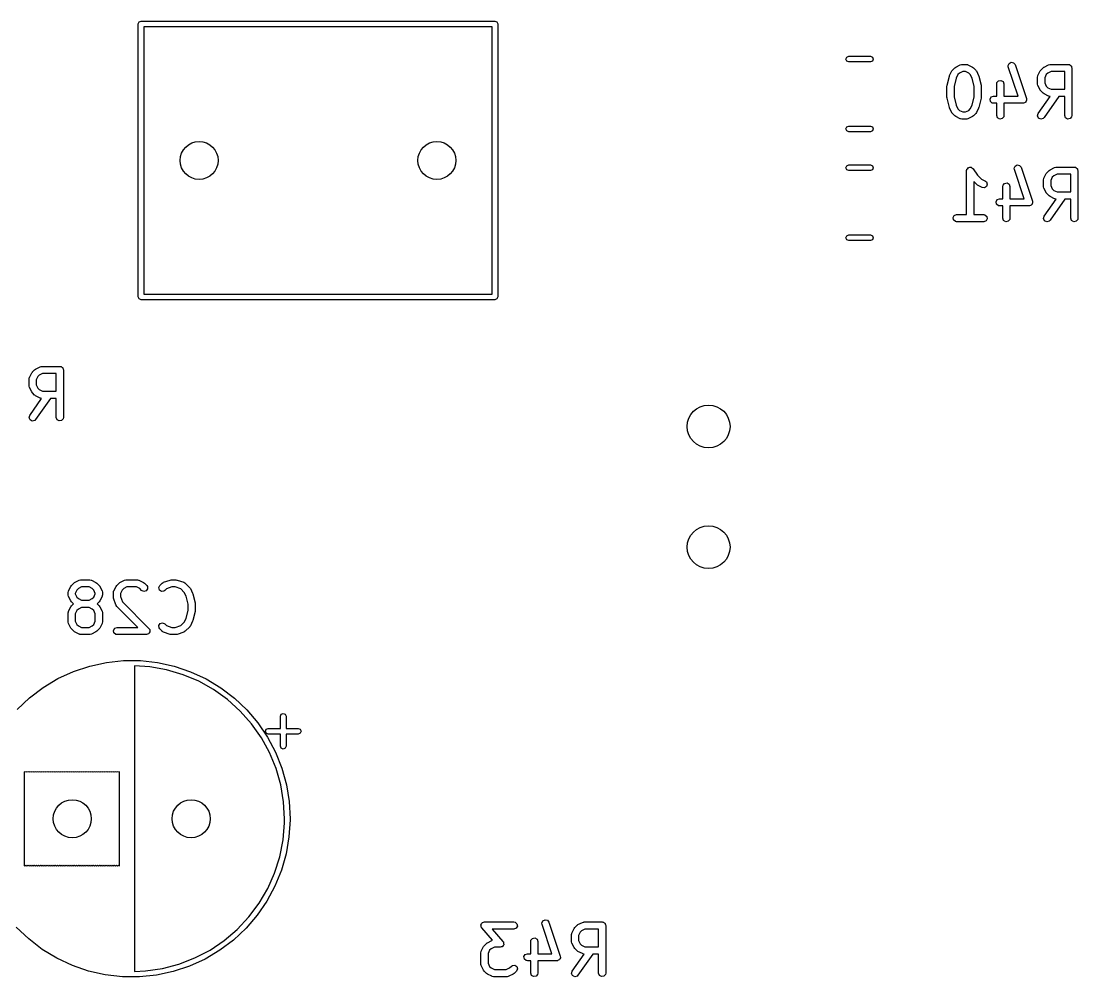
# Model space of a CAD drawing. Extents: x 83 to 134, y -229 to -46.
# Drawn here: x 110.64 to 132.86, y -213.51 to -193.41 of the extents above; entities that cross this region are included whole.
import ezdxf

# ---------------------------------------------------------------- set-up
doc = ezdxf.new("R2010")
doc.units = 0
doc.layers.add('BLACK', color=7, linetype='CONTINUOUS')

msp = doc.modelspace()

# ---------------------------------------------------------------- linework, layer by layer
at = {"layer": 'BLACK', "linetype": 'CONTINUOUS'}
for p, q in [((113.1, -193.472), (113.118, -193.43)), ((113.1, -199.212), (113.1, -193.472)), ((113.118, -193.43), (113.16, -193.412)), ((113.16, -193.412), (120.6, -193.412)), ((113.22, -193.532), (113.22, -199.152)), ((120.54, -193.532), (113.22, -193.532)), ((120.54, -199.152), (120.54, -193.532)), ((120.6, -193.412), (120.642, -193.43)), ((120.642, -193.43), (120.66, -193.472)), ((120.66, -193.472), (120.66, -199.212)), ((127.983, -194.21), (128.001, -194.168)), ((128.001, -194.252), (127.983, -194.21)), ((128.001, -194.168), (128.043, -194.15)), ((128.043, -194.15), (128.497, -194.15)), ((128.497, -194.15), (128.539, -194.168)), ((128.539, -194.168), (128.557, -194.21)), ((128.557, -194.21), (128.539, -194.252)), ((128.043, -194.27), (128.001, -194.252)), ((128.497, -194.27), (128.043, -194.27)), ((128.539, -194.252), (128.497, -194.27)), ((130.164, -194.554), (130.211, -194.459)), ((130.211, -194.459), (130.225, -194.441)), ((130.225, -194.44), (130.273, -194.392)), ((130.225, -194.441), (130.225, -194.44)), ((130.273, -194.392), (130.291, -194.379)), ((130.291, -194.379), (130.292, -194.378)), ((130.292, -194.378), (130.388, -194.33)), ((130.388, -194.33), (130.413, -194.323)), ((130.413, -194.323), (130.417, -194.324)), ((130.417, -194.324), (130.421, -194.322)), ((130.421, -194.322), (130.516, -194.322)), ((130.516, -194.322), (130.542, -194.327)), ((130.542, -194.327), (130.546, -194.33)), ((130.546, -194.33), (130.55, -194.33)), ((130.55, -194.33), (130.645, -194.378)), ((130.645, -194.378), (130.663, -194.391)), ((130.663, -194.391), (130.665, -194.392)), ((130.665, -194.392), (130.712, -194.44)), ((130.712, -194.44), (130.725, -194.458)), ((130.725, -194.458), (130.726, -194.459)), ((130.726, -194.459), (130.774, -194.554)), ((131.394, -194.348), (131.413, -194.3)), ((131.398, -194.373), (131.394, -194.348)), ((131.603, -194.989), (131.398, -194.373)), ((131.413, -194.3), (131.458, -194.276)), ((131.458, -194.276), (131.508, -194.286)), ((131.508, -194.286), (131.54, -194.326)), ((131.54, -194.326), (131.778, -195.04)), ((132.021, -194.554), (132.068, -194.459)), ((132.068, -194.459), (132.082, -194.441)), ((132.082, -194.44), (132.13, -194.392)), ((132.082, -194.441), (132.082, -194.44)), ((132.13, -194.392), (132.148, -194.379)), ((132.148, -194.379), (132.15, -194.378)), ((132.15, -194.378), (132.245, -194.33)), ((132.245, -194.33), (132.27, -194.323)), ((132.27, -194.323), (132.274, -194.324)), ((132.274, -194.324), (132.278, -194.322)), ((132.278, -194.322), (132.659, -194.322)), ((132.659, -194.322), (132.669, -194.324)), ((132.669, -194.324), (132.672, -194.324)), ((132.672, -194.324), (132.675, -194.325)), ((132.675, -194.325), (132.685, -194.327)), ((132.685, -194.327), (132.7, -194.339)), ((132.7, -194.339), (132.717, -194.349)), ((132.717, -194.349), (132.719, -194.356)), ((132.719, -194.356), (132.724, -194.36)), ((132.724, -194.36), (132.728, -194.379)), ((132.728, -194.379), (132.734, -194.397)), ((132.734, -194.397), (132.734, -195.397)), ((130.11, -194.76), (130.158, -194.57)), ((130.158, -194.57), (130.163, -194.558)), ((130.163, -194.558), (130.164, -194.554)), ((130.301, -194.614), (130.258, -194.788)), ((130.34, -194.537), (130.301, -194.614)), ((130.37, -194.507), (130.34, -194.537)), ((130.439, -194.472), (130.37, -194.507)), ((130.499, -194.472), (130.439, -194.472)), ((130.567, -194.507), (130.499, -194.472)), ((130.598, -194.537), (130.567, -194.507)), ((130.636, -194.614), (130.598, -194.537)), ((130.68, -194.788), (130.636, -194.614)), ((130.774, -194.554), (130.778, -194.567)), ((130.778, -194.567), (130.78, -194.57)), ((130.78, -194.57), (130.827, -194.76)), ((131.16, -194.705), (131.193, -194.666)), ((131.193, -194.666), (131.244, -194.657)), ((131.244, -194.657), (131.288, -194.683)), ((131.288, -194.683), (131.306, -194.731)), ((132.013, -194.588), (132.017, -194.562)), ((132.013, -194.731), (132.013, -194.588)), ((132.017, -194.562), (132.02, -194.559)), ((132.02, -194.559), (132.021, -194.554)), ((132.197, -194.537), (132.163, -194.606)), ((132.163, -194.606), (132.163, -194.713)), ((132.228, -194.507), (132.197, -194.537)), ((132.296, -194.472), (132.228, -194.507)), ((132.584, -194.472), (132.296, -194.472)), ((132.584, -194.846), (132.584, -194.472)), ((130.108, -194.778), (130.111, -194.764)), ((130.108, -195.016), (130.108, -194.778)), ((130.111, -194.764), (130.11, -194.76)), ((130.258, -194.788), (130.258, -195.007)), ((130.68, -195.007), (130.68, -194.788)), ((130.827, -194.76), (130.828, -194.775)), ((130.828, -194.775), (130.83, -194.778)), ((130.83, -194.778), (130.83, -195.016)), ((131.156, -194.731), (131.16, -194.705)), ((131.156, -194.989), (131.156, -194.731)), ((131.306, -194.731), (131.306, -194.989)), ((132.014, -194.735), (132.013, -194.731)), ((132.013, -194.739), (132.014, -194.735)), ((132.021, -194.764), (132.013, -194.739)), ((132.068, -194.859), (132.021, -194.764)), ((132.07, -194.861), (132.068, -194.859)), ((132.082, -194.879), (132.07, -194.861)), ((132.13, -194.927), (132.082, -194.879)), ((132.163, -194.713), (132.197, -194.782)), ((132.197, -194.782), (132.228, -194.812)), ((132.228, -194.812), (132.296, -194.846)), ((132.296, -194.846), (132.584, -194.846)), ((130.109, -195.02), (130.108, -195.016)), ((130.11, -195.035), (130.109, -195.02)), ((130.158, -195.225), (130.11, -195.035)), ((130.258, -195.007), (130.301, -195.181)), ((130.636, -195.181), (130.68, -195.007)), ((130.827, -195.035), (130.78, -195.225)), ((130.83, -195.016), (130.827, -195.031)), ((130.827, -195.031), (130.827, -195.035)), ((131.014, -195.051), (131.04, -195.007)), ((131.023, -195.102), (131.014, -195.051)), ((131.062, -195.135), (131.023, -195.102)), ((131.04, -195.007), (131.088, -194.989)), ((131.088, -194.989), (131.156, -194.989)), ((131.306, -194.989), (131.603, -194.989)), ((131.736, -195.128), (131.718, -195.138)), ((131.755, -195.121), (131.736, -195.128)), ((131.758, -195.117), (131.755, -195.121)), ((131.763, -195.114), (131.758, -195.117)), ((131.771, -195.095), (131.763, -195.114)), ((131.781, -195.077), (131.771, -195.095)), ((131.778, -195.04), (131.782, -195.066)), ((131.782, -195.066), (131.78, -195.071)), ((131.78, -195.071), (131.781, -195.077)), ((132.026, -195.354), (132.277, -194.996)), ((132.132, -194.927), (132.13, -194.927)), ((132.15, -194.941), (132.132, -194.927)), ((132.46, -194.996), (132.149, -195.44)), ((132.245, -194.988), (132.15, -194.941)), ((132.249, -194.989), (132.245, -194.988)), ((132.253, -194.992), (132.249, -194.989)), ((132.277, -194.996), (132.253, -194.992)), ((132.584, -194.996), (132.46, -194.996)), ((132.584, -195.397), (132.584, -194.996)), ((130.16, -195.228), (130.158, -195.225)), ((130.164, -195.24), (130.16, -195.228)), ((130.211, -195.336), (130.164, -195.24)), ((130.212, -195.337), (130.211, -195.336)), ((130.225, -195.355), (130.212, -195.337)), ((130.301, -195.181), (130.34, -195.258)), ((130.34, -195.258), (130.37, -195.288)), ((130.37, -195.288), (130.439, -195.322)), ((130.439, -195.322), (130.499, -195.322)), ((130.499, -195.322), (130.567, -195.288)), ((130.567, -195.288), (130.598, -195.258)), ((130.598, -195.258), (130.636, -195.181)), ((130.726, -195.336), (130.713, -195.354)), ((130.774, -195.24), (130.726, -195.336)), ((130.78, -195.225), (130.774, -195.237)), ((130.774, -195.237), (130.774, -195.24)), ((131.088, -195.139), (131.062, -195.135)), ((131.156, -195.139), (131.088, -195.139)), ((131.156, -195.397), (131.156, -195.139)), ((131.707, -195.139), (131.306, -195.139)), ((131.306, -195.139), (131.306, -195.397)), ((131.712, -195.137), (131.707, -195.139)), ((131.718, -195.138), (131.712, -195.137)), ((130.273, -195.403), (130.225, -195.355)), ((130.274, -195.403), (130.273, -195.403)), ((130.292, -195.417), (130.274, -195.403)), ((130.388, -195.464), (130.292, -195.417)), ((130.392, -195.465), (130.388, -195.464)), ((130.396, -195.468), (130.392, -195.465)), ((130.421, -195.472), (130.396, -195.468)), ((130.516, -195.472), (130.421, -195.472)), ((130.521, -195.471), (130.516, -195.472)), ((130.525, -195.472), (130.521, -195.471)), ((130.55, -195.464), (130.525, -195.472)), ((130.645, -195.417), (130.55, -195.464)), ((130.646, -195.416), (130.645, -195.417)), ((130.665, -195.403), (130.646, -195.416)), ((130.712, -195.355), (130.665, -195.403)), ((130.713, -195.354), (130.712, -195.355)), ((131.173, -195.446), (131.156, -195.397)), ((131.218, -195.471), (131.173, -195.446)), ((131.268, -195.462), (131.218, -195.471)), ((131.301, -195.423), (131.268, -195.462)), ((131.306, -195.397), (131.301, -195.423)), ((132.013, -195.404), (132.026, -195.354)), ((132.035, -195.45), (132.013, -195.404)), ((132.081, -195.472), (132.035, -195.45)), ((132.131, -195.459), (132.081, -195.472)), ((132.149, -195.44), (132.131, -195.459)), ((132.602, -195.446), (132.584, -195.397)), ((132.646, -195.471), (132.602, -195.446)), ((132.697, -195.462), (132.646, -195.471)), ((132.73, -195.423), (132.697, -195.462)), ((132.734, -195.397), (132.73, -195.423)), ((127.983, -195.68), (128.001, -195.638)), ((128.001, -195.722), (127.983, -195.68)), ((128.001, -195.638), (128.043, -195.62)), ((128.043, -195.74), (128.001, -195.722)), ((128.043, -195.62), (128.497, -195.62)), ((128.497, -195.74), (128.043, -195.74)), ((128.497, -195.62), (128.539, -195.638)), ((128.539, -195.722), (128.497, -195.74)), ((128.539, -195.638), (128.557, -195.68)), ((128.557, -195.68), (128.539, -195.722)), ((127.983, -196.496), (128.001, -196.454)), ((128.001, -196.454), (128.043, -196.436)), ((128.043, -196.436), (128.497, -196.436)), ((128.497, -196.436), (128.539, -196.454)), ((128.539, -196.454), (128.557, -196.496)), ((131.521, -196.507), (131.54, -196.459)), ((131.54, -196.459), (131.585, -196.435)), ((131.585, -196.435), (131.635, -196.445)), ((131.635, -196.445), (131.667, -196.485)), ((128.001, -196.538), (127.983, -196.496)), ((128.043, -196.556), (128.001, -196.538)), ((128.497, -196.556), (128.043, -196.556)), ((128.539, -196.538), (128.497, -196.556)), ((128.557, -196.496), (128.539, -196.538)), ((130.521, -196.556), (130.525, -196.531)), ((130.521, -197.481), (130.521, -196.556)), ((130.525, -196.531), (130.528, -196.527)), ((130.528, -196.527), (130.529, -196.523)), ((130.529, -196.523), (130.544, -196.508)), ((130.544, -196.508), (130.558, -196.491)), ((130.558, -196.491), (130.563, -196.491)), ((130.563, -196.491), (130.566, -196.488)), ((130.566, -196.488), (130.587, -196.486)), ((130.587, -196.486), (130.609, -196.483)), ((130.609, -196.483), (130.613, -196.485)), ((130.613, -196.485), (130.617, -196.484)), ((130.617, -196.484), (130.634, -196.497)), ((130.634, -196.497), (130.653, -196.508)), ((130.653, -196.508), (130.655, -196.512)), ((130.655, -196.512), (130.658, -196.515)), ((130.658, -196.515), (130.749, -196.651)), ((130.749, -196.651), (130.831, -196.733)), ((131.525, -196.532), (131.521, -196.507)), ((131.73, -197.148), (131.525, -196.532)), ((131.667, -196.485), (131.905, -197.199)), ((132.148, -196.713), (132.195, -196.618)), ((132.195, -196.618), (132.209, -196.6)), ((132.209, -196.599), (132.257, -196.551)), ((132.209, -196.6), (132.209, -196.599)), ((132.257, -196.551), (132.275, -196.538)), ((132.275, -196.538), (132.277, -196.537)), ((132.277, -196.537), (132.372, -196.489)), ((132.355, -196.666), (132.324, -196.696)), ((132.423, -196.631), (132.355, -196.666)), ((132.372, -196.489), (132.397, -196.482)), ((132.397, -196.482), (132.401, -196.483)), ((132.401, -196.483), (132.405, -196.481)), ((132.405, -196.481), (132.786, -196.481)), ((132.711, -196.631), (132.423, -196.631)), ((132.711, -197.005), (132.711, -196.631)), ((132.786, -196.481), (132.796, -196.483)), ((132.796, -196.483), (132.799, -196.483)), ((132.799, -196.483), (132.802, -196.484)), ((132.802, -196.484), (132.812, -196.486)), ((132.812, -196.486), (132.827, -196.498)), ((132.827, -196.498), (132.844, -196.508)), ((132.844, -196.508), (132.846, -196.515)), ((132.846, -196.515), (132.851, -196.519)), ((132.851, -196.519), (132.855, -196.538)), ((132.855, -196.538), (132.861, -196.556)), ((132.861, -196.556), (132.861, -197.556)), ((130.733, -196.848), (130.671, -196.785)), ((130.671, -196.785), (130.671, -197.481)), ((130.735, -196.848), (130.733, -196.848)), ((130.753, -196.862), (130.735, -196.848)), ((130.848, -196.909), (130.753, -196.862)), ((130.831, -196.733), (130.915, -196.775)), ((130.899, -196.915), (130.848, -196.909)), ((130.942, -196.887), (130.899, -196.915)), ((130.915, -196.775), (130.936, -196.791)), ((130.936, -196.791), (130.956, -196.838)), ((130.956, -196.838), (130.942, -196.887)), ((131.283, -196.89), (131.287, -196.864)), ((131.283, -197.148), (131.283, -196.89)), ((131.287, -196.864), (131.32, -196.825)), ((131.32, -196.825), (131.371, -196.816)), ((131.371, -196.816), (131.415, -196.842)), ((131.415, -196.842), (131.433, -196.89)), ((131.433, -196.89), (131.433, -197.148)), ((132.14, -196.747), (132.144, -196.721)), ((132.14, -196.89), (132.14, -196.747)), ((132.141, -196.894), (132.14, -196.89)), ((132.14, -196.898), (132.141, -196.894)), ((132.148, -196.923), (132.14, -196.898)), ((132.144, -196.721), (132.147, -196.718)), ((132.147, -196.718), (132.148, -196.713)), ((132.324, -196.696), (132.29, -196.765)), ((132.29, -196.765), (132.29, -196.872)), ((132.29, -196.872), (132.324, -196.941)), ((132.195, -197.018), (132.148, -196.923)), ((132.197, -197.02), (132.195, -197.018)), ((132.209, -197.038), (132.197, -197.02)), ((132.257, -197.086), (132.209, -197.038)), ((132.259, -197.086), (132.257, -197.086)), ((132.277, -197.1), (132.259, -197.086)), ((132.372, -197.147), (132.277, -197.1)), ((132.324, -196.941), (132.355, -196.971)), ((132.355, -196.971), (132.423, -197.005)), ((132.423, -197.005), (132.711, -197.005)), ((131.141, -197.21), (131.167, -197.166)), ((131.15, -197.261), (131.141, -197.21)), ((131.189, -197.294), (131.15, -197.261)), ((131.167, -197.166), (131.215, -197.148)), ((131.215, -197.298), (131.189, -197.294)), ((131.215, -197.148), (131.283, -197.148)), ((131.283, -197.298), (131.215, -197.298)), ((131.283, -197.556), (131.283, -197.298)), ((131.433, -197.148), (131.73, -197.148)), ((131.834, -197.298), (131.433, -197.298)), ((131.433, -197.298), (131.433, -197.556)), ((131.839, -197.296), (131.834, -197.298)), ((131.845, -197.297), (131.839, -197.296)), ((131.863, -197.287), (131.845, -197.297)), ((131.882, -197.28), (131.863, -197.287)), ((131.885, -197.276), (131.882, -197.28)), ((131.89, -197.273), (131.885, -197.276)), ((131.898, -197.254), (131.89, -197.273)), ((131.908, -197.236), (131.898, -197.254)), ((131.905, -197.199), (131.909, -197.225)), ((131.909, -197.225), (131.907, -197.23)), ((131.907, -197.23), (131.908, -197.236)), ((132.153, -197.513), (132.404, -197.155)), ((132.587, -197.155), (132.276, -197.599)), ((132.376, -197.148), (132.372, -197.147)), ((132.38, -197.151), (132.376, -197.148)), ((132.404, -197.155), (132.38, -197.151)), ((132.711, -197.155), (132.587, -197.155)), ((132.711, -197.556), (132.711, -197.155)), ((130.236, -197.543), (130.262, -197.499)), ((130.245, -197.594), (130.236, -197.543)), ((130.262, -197.499), (130.31, -197.481)), ((130.31, -197.481), (130.521, -197.481)), ((130.671, -197.481), (130.882, -197.481)), ((130.882, -197.481), (130.907, -197.486)), ((130.907, -197.486), (130.946, -197.519)), ((130.955, -197.569), (130.93, -197.614)), ((130.946, -197.519), (130.955, -197.569)), ((131.3, -197.605), (131.283, -197.556)), ((131.433, -197.556), (131.428, -197.582)), ((132.14, -197.563), (132.153, -197.513)), ((132.162, -197.609), (132.14, -197.563)), ((132.729, -197.605), (132.711, -197.556)), ((132.861, -197.556), (132.857, -197.582)), ((130.284, -197.627), (130.245, -197.594)), ((130.31, -197.631), (130.284, -197.627)), ((130.882, -197.631), (130.31, -197.631)), ((130.93, -197.614), (130.882, -197.631)), ((131.345, -197.63), (131.3, -197.605)), ((131.395, -197.621), (131.345, -197.63)), ((131.428, -197.582), (131.395, -197.621)), ((132.208, -197.631), (132.162, -197.609)), ((132.258, -197.618), (132.208, -197.631)), ((132.276, -197.599), (132.258, -197.618)), ((132.773, -197.63), (132.729, -197.605)), ((132.824, -197.621), (132.773, -197.63)), ((132.857, -197.582), (132.824, -197.621)), ((127.983, -197.966), (128.001, -197.924)), ((128.001, -198.008), (127.983, -197.966)), ((128.001, -197.924), (128.043, -197.906)), ((128.043, -198.026), (128.001, -198.008)), ((128.043, -197.906), (128.497, -197.906)), ((128.497, -197.906), (128.539, -197.924)), ((128.539, -198.008), (128.497, -198.026)), ((128.539, -197.924), (128.557, -197.966)), ((128.557, -197.966), (128.539, -198.008)), ((128.497, -198.026), (128.043, -198.026)), ((113.118, -199.254), (113.1, -199.212)), ((113.16, -199.272), (113.118, -199.254)), ((120.6, -199.272), (113.16, -199.272)), ((113.22, -199.152), (120.54, -199.152)), ((120.642, -199.254), (120.6, -199.272)), ((120.66, -199.212), (120.642, -199.254)), ((110.941, -200.728), (111.036, -200.68)), ((111.036, -200.68), (111.061, -200.673)), ((111.061, -200.673), (111.065, -200.674)), ((111.065, -200.674), (111.069, -200.672)), ((111.069, -200.672), (111.45, -200.672)), ((111.45, -200.672), (111.46, -200.674)), ((111.46, -200.674), (111.463, -200.674)), ((111.463, -200.674), (111.466, -200.675)), ((111.466, -200.675), (111.476, -200.677)), ((111.476, -200.677), (111.491, -200.689)), ((110.808, -200.912), (110.811, -200.909)), ((110.811, -200.909), (110.812, -200.904)), ((110.812, -200.904), (110.859, -200.809)), ((110.859, -200.809), (110.873, -200.791)), ((110.873, -200.79), (110.921, -200.742)), ((110.873, -200.791), (110.873, -200.79)), ((110.921, -200.742), (110.939, -200.729)), ((110.939, -200.729), (110.941, -200.728)), ((110.988, -200.887), (110.954, -200.956)), ((111.019, -200.857), (110.988, -200.887)), ((111.087, -200.822), (111.019, -200.857)), ((111.375, -200.822), (111.087, -200.822)), ((111.375, -201.196), (111.375, -200.822)), ((111.491, -200.689), (111.508, -200.699)), ((111.508, -200.699), (111.51, -200.706)), ((111.51, -200.706), (111.515, -200.71)), ((111.515, -200.71), (111.519, -200.729)), ((111.519, -200.729), (111.525, -200.747)), ((111.525, -200.747), (111.525, -201.747)), ((110.804, -200.938), (110.808, -200.912)), ((110.804, -201.081), (110.804, -200.938)), ((110.805, -201.085), (110.804, -201.081)), ((110.804, -201.089), (110.805, -201.085)), ((110.812, -201.114), (110.804, -201.089)), ((110.859, -201.209), (110.812, -201.114)), ((110.954, -200.956), (110.954, -201.063)), ((110.954, -201.063), (110.988, -201.132)), ((110.817, -201.704), (111.068, -201.346)), ((110.861, -201.211), (110.859, -201.209)), ((110.873, -201.229), (110.861, -201.211)), ((110.921, -201.277), (110.873, -201.229)), ((110.923, -201.277), (110.921, -201.277)), ((110.941, -201.291), (110.923, -201.277)), ((111.251, -201.346), (110.94, -201.79)), ((111.036, -201.338), (110.941, -201.291)), ((110.988, -201.132), (111.019, -201.162)), ((111.019, -201.162), (111.087, -201.196)), ((111.04, -201.339), (111.036, -201.338)), ((111.044, -201.342), (111.04, -201.339)), ((111.068, -201.346), (111.044, -201.342)), ((111.087, -201.196), (111.375, -201.196)), ((111.375, -201.346), (111.251, -201.346)), ((111.375, -201.747), (111.375, -201.346)), ((110.804, -201.754), (110.817, -201.704)), ((110.826, -201.8), (110.804, -201.754)), ((110.94, -201.79), (110.922, -201.809)), ((111.393, -201.796), (111.375, -201.747)), ((111.437, -201.821), (111.393, -201.796)), ((111.521, -201.773), (111.488, -201.812)), ((111.525, -201.747), (111.521, -201.773)), ((110.872, -201.822), (110.826, -201.8)), ((110.922, -201.809), (110.872, -201.822)), ((111.488, -201.812), (111.437, -201.821)), ((111.633, -205.394), (111.681, -205.299)), ((111.681, -205.299), (111.694, -205.281)), ((111.694, -205.281), (111.695, -205.28)), ((111.695, -205.28), (111.743, -205.232)), ((111.743, -205.232), (111.761, -205.219)), ((111.761, -205.219), (111.762, -205.218)), ((111.762, -205.218), (111.857, -205.17)), ((111.84, -205.347), (111.81, -205.377)), ((111.909, -205.312), (111.84, -205.347)), ((111.857, -205.17), (111.882, -205.163)), ((111.882, -205.163), (111.887, -205.164)), ((111.887, -205.164), (111.891, -205.162)), ((111.891, -205.162), (112.081, -205.162)), ((112.064, -205.312), (111.909, -205.312)), ((112.132, -205.347), (112.064, -205.312)), ((112.081, -205.162), (112.107, -205.167)), ((112.107, -205.167), (112.111, -205.17)), ((112.111, -205.17), (112.115, -205.17)), ((112.115, -205.17), (112.21, -205.218)), ((112.163, -205.377), (112.132, -205.347)), ((112.21, -205.218), (112.228, -205.231)), ((112.228, -205.231), (112.23, -205.232)), ((112.23, -205.232), (112.277, -205.28)), ((112.277, -205.28), (112.29, -205.298)), ((112.29, -205.298), (112.291, -205.299)), ((112.291, -205.299), (112.339, -205.394)), ((112.586, -205.394), (112.633, -205.299)), ((112.633, -205.299), (112.647, -205.281)), ((112.647, -205.28), (112.695, -205.232)), ((112.647, -205.281), (112.647, -205.28)), ((112.695, -205.232), (112.713, -205.219)), ((112.713, -205.219), (112.715, -205.218)), ((112.715, -205.218), (112.81, -205.17)), ((112.793, -205.347), (112.762, -205.377)), ((112.861, -205.312), (112.793, -205.347)), ((112.81, -205.17), (112.835, -205.163)), ((112.835, -205.163), (112.839, -205.164)), ((112.839, -205.164), (112.843, -205.162)), ((112.843, -205.162), (113.081, -205.162)), ((113.064, -205.312), (112.861, -205.312)), ((113.132, -205.347), (113.064, -205.312)), ((113.081, -205.162), (113.107, -205.167)), ((113.107, -205.167), (113.111, -205.17)), ((113.111, -205.17), (113.115, -205.17)), ((113.115, -205.17), (113.21, -205.218)), ((113.171, -205.386), (113.132, -205.347)), ((113.21, -205.218), (113.228, -205.231)), ((113.228, -205.231), (113.23, -205.232)), ((113.23, -205.232), (113.277, -205.28)), ((113.297, -205.352), (113.267, -205.394)), ((113.277, -205.28), (113.292, -205.301)), ((113.292, -205.301), (113.297, -205.352)), ((113.531, -205.326), (113.552, -205.28)), ((113.544, -205.376), (113.531, -205.326)), ((113.552, -205.28), (113.6, -205.232)), ((113.6, -205.232), (113.621, -205.217)), ((113.621, -205.217), (113.626, -205.217)), ((113.626, -205.217), (113.629, -205.214)), ((113.629, -205.214), (113.772, -205.166)), ((113.693, -205.351), (113.658, -205.386)), ((113.808, -205.312), (113.693, -205.351)), ((113.772, -205.166), (113.794, -205.163)), ((113.794, -205.163), (113.796, -205.162)), ((113.796, -205.162), (113.891, -205.162)), ((113.879, -205.312), (113.808, -205.312)), ((113.993, -205.351), (113.879, -205.312)), ((113.891, -205.162), (113.913, -205.166)), ((113.913, -205.166), (113.915, -205.166)), ((113.915, -205.166), (114.058, -205.214)), ((114.067, -205.425), (113.993, -205.351)), ((114.058, -205.214), (114.08, -205.226)), ((114.08, -205.226), (114.083, -205.23)), ((114.083, -205.23), (114.087, -205.232)), ((114.087, -205.232), (114.182, -205.327)), ((114.182, -205.327), (114.195, -205.346)), ((114.195, -205.346), (114.196, -205.347)), ((114.196, -205.347), (114.244, -205.442)), ((111.625, -205.428), (111.63, -205.402)), ((111.625, -205.475), (111.625, -205.428)), ((111.627, -205.48), (111.625, -205.475)), ((111.626, -205.484), (111.627, -205.48)), ((111.633, -205.509), (111.626, -205.484)), ((111.63, -205.402), (111.633, -205.399)), ((111.633, -205.399), (111.633, -205.394)), ((111.681, -205.604), (111.633, -205.509)), ((111.81, -205.377), (111.775, -205.446)), ((111.775, -205.446), (111.775, -205.458)), ((111.775, -205.458), (111.81, -205.526)), ((111.81, -205.526), (111.84, -205.557)), ((111.84, -205.557), (111.909, -205.591)), ((112.064, -205.591), (112.132, -205.557)), ((112.132, -205.557), (112.163, -205.526)), ((112.197, -205.446), (112.163, -205.377)), ((112.163, -205.526), (112.197, -205.458)), ((112.197, -205.458), (112.197, -205.446)), ((112.339, -205.509), (112.291, -205.604)), ((112.339, -205.394), (112.346, -205.419)), ((112.342, -205.501), (112.339, -205.505)), ((112.339, -205.505), (112.339, -205.509)), ((112.347, -205.475), (112.342, -205.501)), ((112.346, -205.419), (112.345, -205.424)), ((112.345, -205.424), (112.347, -205.428)), ((112.347, -205.428), (112.347, -205.475)), ((112.578, -205.428), (112.582, -205.402)), ((112.578, -205.523), (112.578, -205.428)), ((112.578, -205.525), (112.578, -205.523)), ((112.582, -205.547), (112.578, -205.525)), ((112.582, -205.402), (112.585, -205.399)), ((112.629, -205.69), (112.582, -205.547)), ((112.585, -205.399), (112.586, -205.394)), ((112.762, -205.377), (112.728, -205.446)), ((112.728, -205.446), (112.728, -205.511)), ((112.728, -205.511), (112.766, -205.625)), ((113.218, -205.407), (113.171, -205.386)), ((113.267, -205.394), (113.218, -205.407)), ((113.586, -205.405), (113.544, -205.376)), ((113.637, -205.401), (113.586, -205.405)), ((113.658, -205.386), (113.637, -205.401)), ((114.106, -205.502), (114.067, -205.425)), ((114.149, -205.675), (114.106, -205.502)), ((114.244, -205.442), (114.247, -205.454)), ((114.247, -205.454), (114.249, -205.457)), ((114.249, -205.457), (114.297, -205.648)), ((111.633, -205.823), (111.681, -205.728)), ((111.682, -205.605), (111.681, -205.604)), ((111.681, -205.728), (111.694, -205.71)), ((111.695, -205.624), (111.682, -205.605)), ((111.694, -205.71), (111.695, -205.708)), ((111.737, -205.666), (111.695, -205.624)), ((111.695, -205.708), (111.737, -205.666)), ((111.84, -205.775), (111.81, -205.806)), ((111.909, -205.741), (111.84, -205.775)), ((111.909, -205.591), (112.064, -205.591)), ((112.064, -205.741), (111.909, -205.741)), ((112.132, -205.775), (112.064, -205.741)), ((112.163, -205.806), (112.132, -205.775)), ((112.277, -205.624), (112.235, -205.666)), ((112.235, -205.666), (112.277, -205.708)), ((112.278, -205.622), (112.277, -205.624)), ((112.277, -205.708), (112.29, -205.727)), ((112.291, -205.604), (112.278, -205.622)), ((112.29, -205.727), (112.291, -205.728)), ((112.291, -205.728), (112.339, -205.823)), ((112.632, -205.693), (112.629, -205.69)), ((112.633, -205.698), (112.632, -205.693)), ((112.647, -205.719), (112.633, -205.698)), ((113.091, -206.162), (112.647, -205.719)), ((112.766, -205.625), (113.325, -206.184)), ((114.149, -205.8), (114.149, -205.675)), ((114.297, -205.648), (114.298, -205.663)), ((114.298, -205.663), (114.299, -205.666)), ((114.299, -205.666), (114.299, -205.809)), ((111.625, -205.856), (111.63, -205.831)), ((111.625, -206.047), (111.625, -205.856)), ((111.63, -205.831), (111.633, -205.827)), ((111.633, -205.827), (111.633, -205.823)), ((111.81, -205.806), (111.775, -205.874)), ((111.775, -205.874), (111.775, -206.029)), ((112.197, -205.874), (112.163, -205.806)), ((112.197, -206.029), (112.197, -205.874)), ((112.339, -205.823), (112.346, -205.848)), ((112.346, -205.848), (112.345, -205.852)), ((112.345, -205.852), (112.347, -205.856)), ((112.347, -205.856), (112.347, -206.047)), ((114.067, -206.05), (114.106, -205.973)), ((114.106, -205.973), (114.149, -205.8)), ((114.249, -206.017), (114.244, -206.029)), ((114.297, -205.827), (114.249, -206.017)), ((114.299, -205.809), (114.297, -205.824)), ((114.297, -205.824), (114.297, -205.827)), ((111.627, -206.051), (111.625, -206.047)), ((111.626, -206.055), (111.627, -206.051)), ((111.633, -206.08), (111.626, -206.055)), ((111.681, -206.176), (111.633, -206.08)), ((111.682, -206.177), (111.681, -206.176)), ((111.695, -206.195), (111.682, -206.177)), ((111.743, -206.243), (111.695, -206.195)), ((111.744, -206.243), (111.743, -206.243)), ((111.762, -206.257), (111.744, -206.243)), ((111.775, -206.029), (111.81, -206.098)), ((111.81, -206.098), (111.84, -206.128)), ((111.84, -206.128), (111.909, -206.162)), ((111.909, -206.162), (112.064, -206.162)), ((112.064, -206.162), (112.132, -206.128)), ((112.132, -206.128), (112.163, -206.098)), ((112.163, -206.098), (112.197, -206.029)), ((112.23, -206.243), (112.211, -206.256)), ((112.277, -206.195), (112.23, -206.243)), ((112.278, -206.194), (112.277, -206.195)), ((112.291, -206.176), (112.278, -206.194)), ((112.339, -206.08), (112.291, -206.176)), ((112.342, -206.073), (112.339, -206.076)), ((112.339, -206.076), (112.339, -206.08)), ((112.347, -206.047), (112.342, -206.073)), ((112.579, -206.224), (112.605, -206.18)), ((112.588, -206.275), (112.579, -206.224)), ((112.605, -206.18), (112.653, -206.162)), ((112.653, -206.162), (113.091, -206.162)), ((113.325, -206.184), (113.334, -206.198)), ((113.334, -206.198), (113.337, -206.2)), ((113.337, -206.2), (113.337, -206.202)), ((113.337, -206.202), (113.34, -206.206)), ((113.34, -206.206), (113.342, -206.228)), ((113.342, -206.228), (113.346, -206.25)), ((113.533, -206.123), (113.562, -206.081)), ((113.537, -206.174), (113.533, -206.123)), ((113.552, -206.195), (113.537, -206.174)), ((113.6, -206.243), (113.552, -206.195)), ((113.562, -206.081), (113.612, -206.067)), ((113.604, -206.245), (113.6, -206.243)), ((113.612, -206.067), (113.658, -206.089)), ((113.658, -206.089), (113.693, -206.124)), ((113.693, -206.124), (113.808, -206.162)), ((113.808, -206.162), (113.879, -206.162)), ((113.879, -206.162), (113.993, -206.124)), ((113.993, -206.124), (114.067, -206.05)), ((114.087, -206.243), (114.066, -206.258)), ((114.182, -206.148), (114.087, -206.243)), ((114.183, -206.146), (114.182, -206.148)), ((114.196, -206.128), (114.183, -206.146)), ((114.244, -206.033), (114.196, -206.128)), ((114.244, -206.029), (114.244, -206.033)), ((111.857, -206.304), (111.762, -206.257)), ((111.862, -206.305), (111.857, -206.304)), ((111.865, -206.308), (111.862, -206.305)), ((111.891, -206.312), (111.865, -206.308)), ((112.081, -206.312), (111.891, -206.312)), ((112.086, -206.311), (112.081, -206.312)), ((112.09, -206.312), (112.086, -206.311)), ((112.115, -206.304), (112.09, -206.312)), ((112.21, -206.257), (112.115, -206.304)), ((112.211, -206.256), (112.21, -206.257)), ((112.627, -206.308), (112.588, -206.275)), ((112.653, -206.312), (112.627, -206.308)), ((113.272, -206.312), (112.653, -206.312)), ((113.293, -206.305), (113.272, -206.312)), ((113.315, -206.299), (113.293, -206.305)), ((113.317, -206.296), (113.315, -206.299)), ((113.32, -206.295), (113.317, -206.296)), ((113.331, -206.275), (113.32, -206.295)), ((113.344, -206.257), (113.331, -206.275)), ((113.346, -206.25), (113.344, -206.253)), ((113.344, -206.253), (113.344, -206.257)), ((113.606, -206.249), (113.604, -206.245)), ((113.629, -206.261), (113.606, -206.249)), ((113.772, -206.309), (113.629, -206.261)), ((113.774, -206.308), (113.772, -206.309)), ((113.796, -206.312), (113.774, -206.308)), ((113.891, -206.312), (113.796, -206.312)), ((113.892, -206.312), (113.891, -206.312)), ((113.915, -206.309), (113.892, -206.312)), ((114.058, -206.261), (113.915, -206.309)), ((114.061, -206.258), (114.058, -206.261)), ((114.066, -206.258), (114.061, -206.258)), ((112.078, -206.975), (112.43, -206.898)), ((112.43, -206.898), (112.788, -206.86)), ((112.788, -206.86), (113.148, -206.86)), ((113.148, -206.86), (113.506, -206.9)), ((113.506, -206.9), (113.858, -206.978)), ((111.409, -207.239), (111.737, -207.089)), ((111.737, -207.089), (112.078, -206.975)), ((113.343, -206.993), (113.022, -206.972)), ((113.022, -206.972), (113.022, -213.395)), ((113.697, -207.055), (113.343, -206.993)), ((114.041, -207.156), (113.697, -207.055)), ((113.858, -206.978), (114.199, -207.093)), ((114.199, -207.093), (114.526, -207.245)), ((111.1, -207.424), (111.409, -207.239)), ((114.372, -207.295), (114.041, -207.156)), ((114.685, -207.47), (114.372, -207.295)), ((114.526, -207.245), (114.834, -207.431)), ((110.813, -207.642), (111.1, -207.424)), ((114.977, -207.679), (114.685, -207.47)), ((114.834, -207.431), (115.121, -207.649)), ((110.551, -207.889), (110.813, -207.642)), ((115.244, -207.92), (114.977, -207.679)), ((115.121, -207.649), (115.382, -207.897)), ((115.482, -208.188), (115.244, -207.92)), ((115.382, -207.897), (115.615, -208.172)), ((116.088, -208.031), (116.105, -207.989)), ((116.105, -207.989), (116.148, -207.971)), ((116.148, -207.971), (116.19, -207.989)), ((116.19, -207.989), (116.208, -208.031)), ((115.689, -208.481), (115.482, -208.188)), ((115.615, -208.172), (115.817, -208.47)), ((116.088, -208.286), (116.088, -208.031)), ((116.208, -208.031), (116.208, -208.286)), ((115.773, -208.346), (115.79, -208.304)), ((115.79, -208.388), (115.773, -208.346)), ((115.79, -208.304), (115.833, -208.286)), ((115.833, -208.406), (115.79, -208.388)), ((115.833, -208.286), (116.088, -208.286)), ((116.088, -208.406), (115.833, -208.406)), ((116.088, -208.661), (116.088, -208.406)), ((116.208, -208.286), (116.463, -208.286)), ((116.463, -208.406), (116.208, -208.406)), ((116.208, -208.406), (116.208, -208.661)), ((116.463, -208.286), (116.505, -208.304)), ((116.505, -208.388), (116.463, -208.406)), ((116.505, -208.304), (116.523, -208.346)), ((116.523, -208.346), (116.505, -208.388)), ((115.862, -208.796), (115.689, -208.481)), ((115.817, -208.47), (115.985, -208.788)), ((116.105, -208.703), (116.088, -208.661)), ((116.208, -208.661), (116.19, -208.703)), ((115.999, -209.128), (115.862, -208.796)), ((115.985, -208.788), (116.118, -209.123)), ((116.148, -208.721), (116.105, -208.703)), ((116.19, -208.703), (116.148, -208.721)), ((116.098, -209.473), (115.999, -209.128)), ((116.118, -209.123), (116.215, -209.47)), ((110.721, -209.205), (110.701, -209.197)), ((110.701, -209.197), (110.701, -211.173)), ((110.741, -209.197), (110.721, -209.205)), ((110.761, -209.205), (110.741, -209.197)), ((110.781, -209.197), (110.761, -209.205)), ((110.801, -209.205), (110.781, -209.197)), ((110.821, -209.197), (110.801, -209.205)), ((110.841, -209.205), (110.821, -209.197)), ((110.861, -209.197), (110.841, -209.205)), ((110.881, -209.205), (110.861, -209.197)), ((110.901, -209.197), (110.881, -209.205)), ((110.921, -209.205), (110.901, -209.197)), ((110.941, -209.197), (110.921, -209.205)), ((110.961, -209.205), (110.941, -209.197)), ((110.981, -209.197), (110.961, -209.205)), ((111.001, -209.205), (110.981, -209.197)), ((111.021, -209.197), (111.001, -209.205)), ((111.041, -209.205), (111.021, -209.197)), ((111.061, -209.197), (111.041, -209.205)), ((111.081, -209.205), (111.061, -209.197)), ((111.101, -209.197), (111.081, -209.205)), ((111.121, -209.205), (111.101, -209.197)), ((111.141, -209.197), (111.121, -209.205)), ((111.161, -209.205), (111.141, -209.197)), ((111.181, -209.197), (111.161, -209.205)), ((111.201, -209.205), (111.181, -209.197)), ((111.221, -209.197), (111.201, -209.205)), ((111.241, -209.205), (111.221, -209.197)), ((111.261, -209.197), (111.241, -209.205)), ((111.281, -209.205), (111.261, -209.197)), ((111.301, -209.197), (111.281, -209.205)), ((111.321, -209.205), (111.301, -209.197)), ((111.341, -209.197), (111.321, -209.205)), ((111.361, -209.205), (111.341, -209.197)), ((111.381, -209.197), (111.361, -209.205)), ((111.401, -209.205), (111.381, -209.197)), ((111.421, -209.197), (111.401, -209.205)), ((111.441, -209.205), (111.421, -209.197)), ((111.461, -209.197), (111.441, -209.205)), ((111.481, -209.205), (111.461, -209.197)), ((111.501, -209.197), (111.481, -209.205)), ((111.521, -209.205), (111.501, -209.197)), ((111.541, -209.197), (111.521, -209.205)), ((111.561, -209.205), (111.541, -209.197)), ((111.581, -209.197), (111.561, -209.205)), ((111.601, -209.205), (111.581, -209.197)), ((111.621, -209.197), (111.601, -209.205)), ((111.641, -209.205), (111.621, -209.197)), ((111.661, -209.197), (111.641, -209.205)), ((111.681, -209.205), (111.661, -209.197)), ((111.701, -209.197), (111.681, -209.205)), ((111.721, -209.205), (111.701, -209.197)), ((111.741, -209.197), (111.721, -209.205)), ((111.761, -209.205), (111.741, -209.197)), ((111.781, -209.197), (111.761, -209.205)), ((111.801, -209.205), (111.781, -209.197)), ((111.821, -209.197), (111.801, -209.205)), ((111.841, -209.205), (111.821, -209.197)), ((111.861, -209.197), (111.841, -209.205)), ((111.881, -209.205), (111.861, -209.197)), ((111.901, -209.197), (111.881, -209.205)), ((111.921, -209.205), (111.901, -209.197)), ((111.941, -209.197), (111.921, -209.205)), ((111.961, -209.205), (111.941, -209.197)), ((111.981, -209.197), (111.961, -209.205)), ((112.001, -209.205), (111.981, -209.197)), ((112.021, -209.197), (112.001, -209.205)), ((112.041, -209.205), (112.021, -209.197)), ((112.061, -209.197), (112.041, -209.205)), ((112.081, -209.205), (112.061, -209.197)), ((112.101, -209.197), (112.081, -209.205)), ((112.121, -209.205), (112.101, -209.197)), ((112.141, -209.197), (112.121, -209.205)), ((112.161, -209.205), (112.141, -209.197)), ((112.181, -209.197), (112.161, -209.205)), ((112.201, -209.205), (112.181, -209.197)), ((112.221, -209.197), (112.201, -209.205)), ((112.241, -209.205), (112.221, -209.197)), ((112.262, -209.197), (112.241, -209.205)), ((112.282, -209.205), (112.262, -209.197)), ((112.302, -209.197), (112.282, -209.205)), ((112.322, -209.205), (112.302, -209.197)), ((112.342, -209.197), (112.322, -209.205)), ((112.362, -209.205), (112.342, -209.197)), ((112.382, -209.197), (112.362, -209.205)), ((112.402, -209.205), (112.382, -209.197)), ((112.422, -209.197), (112.402, -209.205)), ((112.442, -209.205), (112.422, -209.197)), ((112.462, -209.197), (112.442, -209.205)), ((112.482, -209.205), (112.462, -209.197)), ((112.502, -209.197), (112.482, -209.205)), ((112.522, -209.205), (112.502, -209.197)), ((112.542, -209.197), (112.522, -209.205)), ((112.562, -209.205), (112.542, -209.197)), ((112.582, -209.197), (112.562, -209.205)), ((112.602, -209.205), (112.582, -209.197)), ((112.622, -209.197), (112.602, -209.205)), ((112.642, -209.205), (112.622, -209.197)), ((112.662, -209.197), (112.642, -209.205)), ((112.682, -209.205), (112.662, -209.197)), ((112.702, -209.197), (112.682, -209.205)), ((112.702, -211.173), (112.702, -209.197)), ((116.157, -209.827), (116.098, -209.473)), ((116.215, -209.47), (116.273, -209.825)), ((116.177, -210.185), (116.157, -209.827)), ((116.273, -209.825), (116.292, -210.185)), ((116.176, -210.275), (116.177, -210.185)), ((116.292, -210.208), (116.27, -210.568)), ((116.292, -210.185), (116.292, -210.208)), ((116.146, -210.632), (116.176, -210.275)), ((116.076, -210.985), (116.146, -210.632)), ((116.27, -210.568), (116.21, -210.923)), ((115.968, -211.327), (116.076, -210.985)), ((116.21, -210.923), (116.111, -211.269)), ((110.701, -211.173), (110.721, -211.165)), ((110.721, -211.165), (110.741, -211.173)), ((110.741, -211.173), (110.761, -211.165)), ((110.761, -211.165), (110.781, -211.173)), ((110.781, -211.173), (110.801, -211.165)), ((110.801, -211.165), (110.821, -211.173)), ((110.821, -211.173), (110.841, -211.165)), ((110.841, -211.165), (110.861, -211.173)), ((110.861, -211.173), (110.881, -211.165)), ((110.881, -211.165), (110.901, -211.173)), ((110.901, -211.173), (110.921, -211.165)), ((110.921, -211.165), (110.941, -211.173)), ((110.941, -211.173), (110.961, -211.165)), ((110.961, -211.165), (110.981, -211.173)), ((110.981, -211.173), (111.001, -211.165)), ((111.001, -211.165), (111.021, -211.173)), ((111.021, -211.173), (111.041, -211.165)), ((111.041, -211.165), (111.061, -211.173)), ((111.061, -211.173), (111.081, -211.165)), ((111.081, -211.165), (111.101, -211.173)), ((111.101, -211.173), (111.121, -211.165)), ((111.121, -211.165), (111.141, -211.173)), ((111.141, -211.173), (111.161, -211.165)), ((111.161, -211.165), (111.181, -211.173)), ((111.181, -211.173), (111.201, -211.165)), ((111.201, -211.165), (111.221, -211.173)), ((111.221, -211.173), (111.241, -211.165)), ((111.241, -211.165), (111.261, -211.173)), ((111.261, -211.173), (111.281, -211.165)), ((111.281, -211.165), (111.301, -211.173)), ((111.301, -211.173), (111.321, -211.165)), ((111.321, -211.165), (111.341, -211.173)), ((111.341, -211.173), (111.361, -211.165)), ((111.361, -211.165), (111.381, -211.173)), ((111.381, -211.173), (111.401, -211.165)), ((111.401, -211.165), (111.421, -211.173)), ((111.421, -211.173), (111.441, -211.165)), ((111.441, -211.165), (111.461, -211.173)), ((111.461, -211.173), (111.481, -211.165)), ((111.481, -211.165), (111.501, -211.173)), ((111.501, -211.173), (111.521, -211.165)), ((111.521, -211.165), (111.541, -211.173)), ((111.541, -211.173), (111.561, -211.165)), ((111.561, -211.165), (111.581, -211.173)), ((111.581, -211.173), (111.601, -211.165)), ((111.601, -211.165), (111.621, -211.173)), ((111.621, -211.173), (111.641, -211.165)), ((111.641, -211.165), (111.661, -211.173)), ((111.661, -211.173), (111.681, -211.165)), ((111.681, -211.165), (111.701, -211.173)), ((111.701, -211.173), (111.721, -211.165)), ((111.721, -211.165), (111.741, -211.173)), ((111.741, -211.173), (111.761, -211.165)), ((111.761, -211.165), (111.781, -211.173)), ((111.781, -211.173), (111.801, -211.165)), ((111.801, -211.165), (111.821, -211.173)), ((111.821, -211.173), (111.841, -211.165)), ((111.841, -211.165), (111.861, -211.173)), ((111.861, -211.173), (111.881, -211.165)), ((111.881, -211.165), (111.901, -211.173)), ((111.901, -211.173), (111.921, -211.165)), ((111.921, -211.165), (111.941, -211.173)), ((111.941, -211.173), (111.961, -211.165)), ((111.961, -211.165), (111.981, -211.173)), ((111.981, -211.173), (112.001, -211.165)), ((112.001, -211.165), (112.021, -211.173)), ((112.021, -211.173), (112.041, -211.165)), ((112.041, -211.165), (112.061, -211.173)), ((112.061, -211.173), (112.081, -211.165)), ((112.081, -211.165), (112.101, -211.173)), ((112.101, -211.173), (112.121, -211.165)), ((112.121, -211.165), (112.141, -211.173)), ((112.141, -211.173), (112.161, -211.165)), ((112.161, -211.165), (112.181, -211.173)), ((112.181, -211.173), (112.201, -211.165)), ((112.201, -211.165), (112.221, -211.173)), ((112.221, -211.173), (112.241, -211.165)), ((112.241, -211.165), (112.262, -211.173)), ((112.262, -211.173), (112.282, -211.165)), ((112.282, -211.165), (112.302, -211.173)), ((112.302, -211.173), (112.322, -211.165)), ((112.322, -211.165), (112.342, -211.173)), ((112.342, -211.173), (112.362, -211.165)), ((112.362, -211.165), (112.382, -211.173)), ((112.382, -211.173), (112.402, -211.165)), ((112.402, -211.165), (112.422, -211.173)), ((112.422, -211.173), (112.442, -211.165)), ((112.442, -211.165), (112.462, -211.173)), ((112.462, -211.173), (112.482, -211.165)), ((112.482, -211.165), (112.502, -211.173)), ((112.502, -211.173), (112.522, -211.165)), ((112.522, -211.165), (112.542, -211.173)), ((112.542, -211.173), (112.562, -211.165)), ((112.562, -211.165), (112.582, -211.173)), ((112.582, -211.173), (112.602, -211.165)), ((112.602, -211.165), (112.622, -211.173)), ((112.622, -211.173), (112.642, -211.165)), ((112.642, -211.165), (112.662, -211.173)), ((112.662, -211.173), (112.682, -211.165)), ((112.682, -211.165), (112.702, -211.173)), ((115.822, -211.655), (115.968, -211.327)), ((116.111, -211.269), (115.975, -211.603)), ((115.64, -211.964), (115.822, -211.655)), ((115.975, -211.603), (115.805, -211.92)), ((115.425, -212.252), (115.64, -211.964)), ((115.805, -211.92), (115.601, -212.217)), ((115.601, -212.217), (115.366, -212.49)), ((110.795, -212.713), (110.535, -212.465)), ((115.18, -212.513), (115.425, -212.252)), ((120.307, -212.419), (120.31, -212.414)), ((120.31, -212.439), (120.307, -212.419)), ((120.31, -212.408), (120.322, -212.392)), ((120.31, -212.414), (120.31, -212.408)), ((120.311, -212.459), (120.31, -212.439)), ((120.315, -212.467), (120.311, -212.459)), ((120.322, -212.392), (120.332, -212.375)), ((120.332, -212.375), (120.338, -212.373)), ((120.338, -212.373), (120.342, -212.368)), ((120.342, -212.368), (120.362, -212.364)), ((120.362, -212.364), (120.381, -212.357)), ((120.381, -212.357), (121, -212.357)), ((121, -212.357), (121.025, -212.362)), ((121.025, -212.362), (121.065, -212.395)), ((121.074, -212.445), (121.048, -212.49)), ((121.065, -212.395), (121.074, -212.445)), ((121.591, -212.383), (121.61, -212.335)), ((121.595, -212.408), (121.591, -212.383)), ((121.8, -213.024), (121.595, -212.408)), ((121.61, -212.335), (121.655, -212.311)), ((121.655, -212.311), (121.706, -212.321)), ((121.706, -212.321), (121.737, -212.361)), ((121.737, -212.361), (121.976, -213.075)), ((122.28, -212.475), (122.328, -212.427)), ((122.328, -212.427), (122.346, -212.414)), ((122.346, -212.414), (122.347, -212.413)), ((122.347, -212.413), (122.442, -212.365)), ((122.442, -212.365), (122.467, -212.358)), ((122.467, -212.358), (122.472, -212.359)), ((122.472, -212.359), (122.476, -212.357)), ((122.476, -212.357), (122.857, -212.357)), ((122.857, -212.357), (122.867, -212.359)), ((122.867, -212.359), (122.87, -212.359)), ((122.87, -212.359), (122.873, -212.36)), ((122.873, -212.36), (122.882, -212.362)), ((122.882, -212.362), (122.897, -212.374)), ((122.897, -212.374), (122.914, -212.384)), ((122.914, -212.384), (122.917, -212.391)), ((122.917, -212.391), (122.922, -212.395)), ((122.922, -212.395), (122.925, -212.414)), ((122.925, -212.414), (122.932, -212.432)), ((122.932, -212.432), (122.932, -213.432)), ((114.906, -212.746), (115.18, -212.513)), ((115.366, -212.49), (115.103, -212.736)), ((120.316, -212.47), (120.315, -212.467)), ((120.318, -212.472), (120.316, -212.47)), ((120.324, -212.482), (120.318, -212.472)), ((120.552, -212.742), (120.324, -212.482)), ((121, -212.507), (120.546, -212.507)), ((120.546, -212.507), (120.77, -212.764)), ((121.048, -212.49), (121, -212.507)), ((122.21, -212.623), (122.215, -212.597)), ((122.21, -212.766), (122.21, -212.623)), ((122.215, -212.597), (122.218, -212.594)), ((122.218, -212.589), (122.266, -212.494)), ((122.218, -212.594), (122.218, -212.589)), ((122.266, -212.494), (122.279, -212.476)), ((122.279, -212.476), (122.28, -212.475)), ((122.395, -212.572), (122.36, -212.641)), ((122.36, -212.641), (122.36, -212.748)), ((122.425, -212.542), (122.395, -212.572)), ((122.494, -212.507), (122.425, -212.542)), ((122.782, -212.507), (122.494, -212.507)), ((122.782, -212.881), (122.782, -212.507)), ((111.081, -212.933), (110.795, -212.713)), ((114.609, -212.947), (114.906, -212.746)), ((115.103, -212.736), (114.815, -212.952)), ((120.314, -212.97), (120.361, -212.875)), ((120.361, -212.875), (120.374, -212.857)), ((120.374, -212.857), (120.375, -212.856)), ((120.375, -212.856), (120.423, -212.808)), ((120.423, -212.808), (120.441, -212.795)), ((120.441, -212.795), (120.442, -212.794)), ((120.442, -212.794), (120.538, -212.746)), ((120.589, -212.888), (120.52, -212.923)), ((120.538, -212.746), (120.552, -212.742)), ((120.714, -212.888), (120.589, -212.888)), ((120.733, -212.881), (120.714, -212.888)), ((120.753, -212.877), (120.733, -212.881)), ((120.757, -212.873), (120.753, -212.877)), ((120.762, -212.871), (120.757, -212.873)), ((120.772, -212.853), (120.762, -212.871)), ((120.77, -212.764), (120.776, -212.774)), ((120.785, -212.838), (120.772, -212.853)), ((120.776, -212.774), (120.779, -212.776)), ((120.779, -212.776), (120.779, -212.779)), ((120.779, -212.779), (120.784, -212.786)), ((120.784, -212.786), (120.784, -212.806)), ((120.784, -212.806), (120.788, -212.826)), ((120.788, -212.826), (120.785, -212.832)), ((120.785, -212.832), (120.785, -212.838)), ((121.353, -212.766), (121.358, -212.74)), ((121.353, -213.024), (121.353, -212.766)), ((121.358, -212.74), (121.391, -212.701)), ((121.391, -212.701), (121.441, -212.692)), ((121.441, -212.692), (121.486, -212.718)), ((121.486, -212.718), (121.503, -212.766)), ((121.503, -212.766), (121.503, -213.024)), ((122.212, -212.77), (122.21, -212.766)), ((122.211, -212.774), (122.212, -212.77)), ((122.218, -212.799), (122.211, -212.774)), ((122.266, -212.894), (122.218, -212.799)), ((122.267, -212.896), (122.266, -212.894)), ((122.28, -212.914), (122.267, -212.896)), ((122.36, -212.748), (122.395, -212.817)), ((122.395, -212.817), (122.425, -212.847)), ((122.425, -212.847), (122.494, -212.881)), ((122.494, -212.881), (122.782, -212.881)), ((111.389, -213.12), (111.081, -212.933)), ((111.715, -213.273), (111.389, -213.12)), ((113.956, -213.243), (114.291, -213.113)), ((114.291, -213.113), (114.609, -212.947)), ((114.815, -212.952), (114.505, -213.136)), ((120.306, -213.004), (120.31, -212.978)), ((120.306, -213.242), (120.306, -213.004)), ((120.31, -212.978), (120.313, -212.975)), ((120.313, -212.975), (120.314, -212.97)), ((120.49, -212.953), (120.456, -213.022)), ((120.456, -213.022), (120.456, -213.224)), ((120.52, -212.923), (120.49, -212.953)), ((121.211, -213.086), (121.237, -213.042)), ((121.22, -213.137), (121.211, -213.086)), ((121.237, -213.042), (121.285, -213.024)), ((121.285, -213.024), (121.353, -213.024)), ((121.503, -213.024), (121.8, -213.024)), ((121.968, -213.13), (121.961, -213.149)), ((121.978, -213.112), (121.968, -213.13)), ((121.976, -213.075), (121.979, -213.101)), ((121.979, -213.101), (121.977, -213.106)), ((121.977, -213.106), (121.978, -213.112)), ((122.224, -213.389), (122.475, -213.031)), ((122.328, -212.962), (122.28, -212.914)), ((122.329, -212.962), (122.328, -212.962)), ((122.347, -212.976), (122.329, -212.962)), ((122.442, -213.023), (122.347, -212.976)), ((122.658, -213.031), (122.347, -213.475)), ((122.447, -213.024), (122.442, -213.023)), ((122.45, -213.027), (122.447, -213.024)), ((122.475, -213.031), (122.45, -213.027)), ((122.782, -213.031), (122.658, -213.031)), ((122.782, -213.432), (122.782, -213.031)), ((112.056, -213.389), (111.715, -213.273)), ((113.254, -213.387), (113.609, -213.334)), ((113.609, -213.334), (113.956, -213.243)), ((114.177, -213.285), (113.835, -213.399)), ((114.505, -213.136), (114.177, -213.285)), ((120.307, -213.246), (120.306, -213.242)), ((120.306, -213.25), (120.307, -213.246)), ((120.314, -213.275), (120.306, -213.25)), ((120.361, -213.371), (120.314, -213.275)), ((120.456, -213.224), (120.49, -213.293)), ((120.49, -213.293), (120.52, -213.323)), ((120.52, -213.323), (120.589, -213.357)), ((120.839, -213.357), (120.908, -213.323)), ((120.908, -213.323), (120.947, -213.284)), ((120.947, -213.284), (120.968, -213.269)), ((120.968, -213.269), (121.019, -213.265)), ((121.019, -213.265), (121.061, -213.294)), ((121.074, -213.344), (121.053, -213.39)), ((121.061, -213.294), (121.074, -213.344)), ((121.26, -213.17), (121.22, -213.137)), ((121.285, -213.174), (121.26, -213.17)), ((121.353, -213.174), (121.285, -213.174)), ((121.353, -213.432), (121.353, -213.174)), ((121.904, -213.174), (121.503, -213.174)), ((121.503, -213.174), (121.503, -213.432)), ((121.91, -213.172), (121.904, -213.174)), ((121.915, -213.173), (121.91, -213.172)), ((121.933, -213.163), (121.915, -213.173)), ((121.953, -213.156), (121.933, -213.163)), ((121.955, -213.152), (121.953, -213.156)), ((121.961, -213.149), (121.955, -213.152)), ((112.407, -213.468), (112.056, -213.389)), ((112.765, -213.509), (112.407, -213.468)), ((113.125, -213.511), (112.765, -213.509)), ((113.022, -213.395), (113.254, -213.387)), ((113.483, -213.474), (113.125, -213.511)), ((113.835, -213.399), (113.483, -213.474)), ((120.362, -213.372), (120.361, -213.371)), ((120.375, -213.39), (120.362, -213.372)), ((120.423, -213.438), (120.375, -213.39)), ((120.424, -213.438), (120.423, -213.438)), ((120.442, -213.452), (120.424, -213.438)), ((120.538, -213.499), (120.442, -213.452)), ((120.542, -213.5), (120.538, -213.499)), ((120.545, -213.503), (120.542, -213.5)), ((120.571, -213.507), (120.545, -213.503)), ((120.857, -213.507), (120.571, -213.507)), ((120.589, -213.357), (120.839, -213.357)), ((120.861, -213.506), (120.857, -213.507)), ((120.865, -213.507), (120.861, -213.506)), ((120.89, -213.499), (120.865, -213.507)), ((120.986, -213.452), (120.89, -213.499)), ((120.987, -213.451), (120.986, -213.452)), ((121.005, -213.438), (120.987, -213.451)), ((121.053, -213.39), (121.005, -213.438)), ((121.371, -213.481), (121.353, -213.432)), ((121.415, -213.506), (121.371, -213.481)), ((121.466, -213.497), (121.415, -213.506)), ((121.499, -213.458), (121.466, -213.497)), ((121.503, -213.432), (121.499, -213.458)), ((122.211, -213.439), (122.224, -213.389)), ((122.232, -213.485), (122.211, -213.439)), ((122.279, -213.507), (122.232, -213.485)), ((122.328, -213.494), (122.279, -213.507)), ((122.347, -213.475), (122.328, -213.494)), ((122.799, -213.481), (122.782, -213.432)), ((122.844, -213.506), (122.799, -213.481)), ((122.894, -213.497), (122.844, -213.506)), ((122.927, -213.458), (122.894, -213.497)), ((122.932, -213.432), (122.927, -213.458))]:
    msp.add_line(p, q, dxfattribs=at)
at = {"layer": 'BLACK'}
for centre, radius in [((114.38, -196.342), 0.4), ((119.38, -196.342), 0.4), ((125.095, -201.935), 0.45), ((125.095, -204.475), 0.45), ((111.712, -210.185), 0.4), ((114.212, -210.185), 0.4)]:
    msp.add_circle(centre, radius, dxfattribs=at)

doc.saveas('drawing.dxf')
